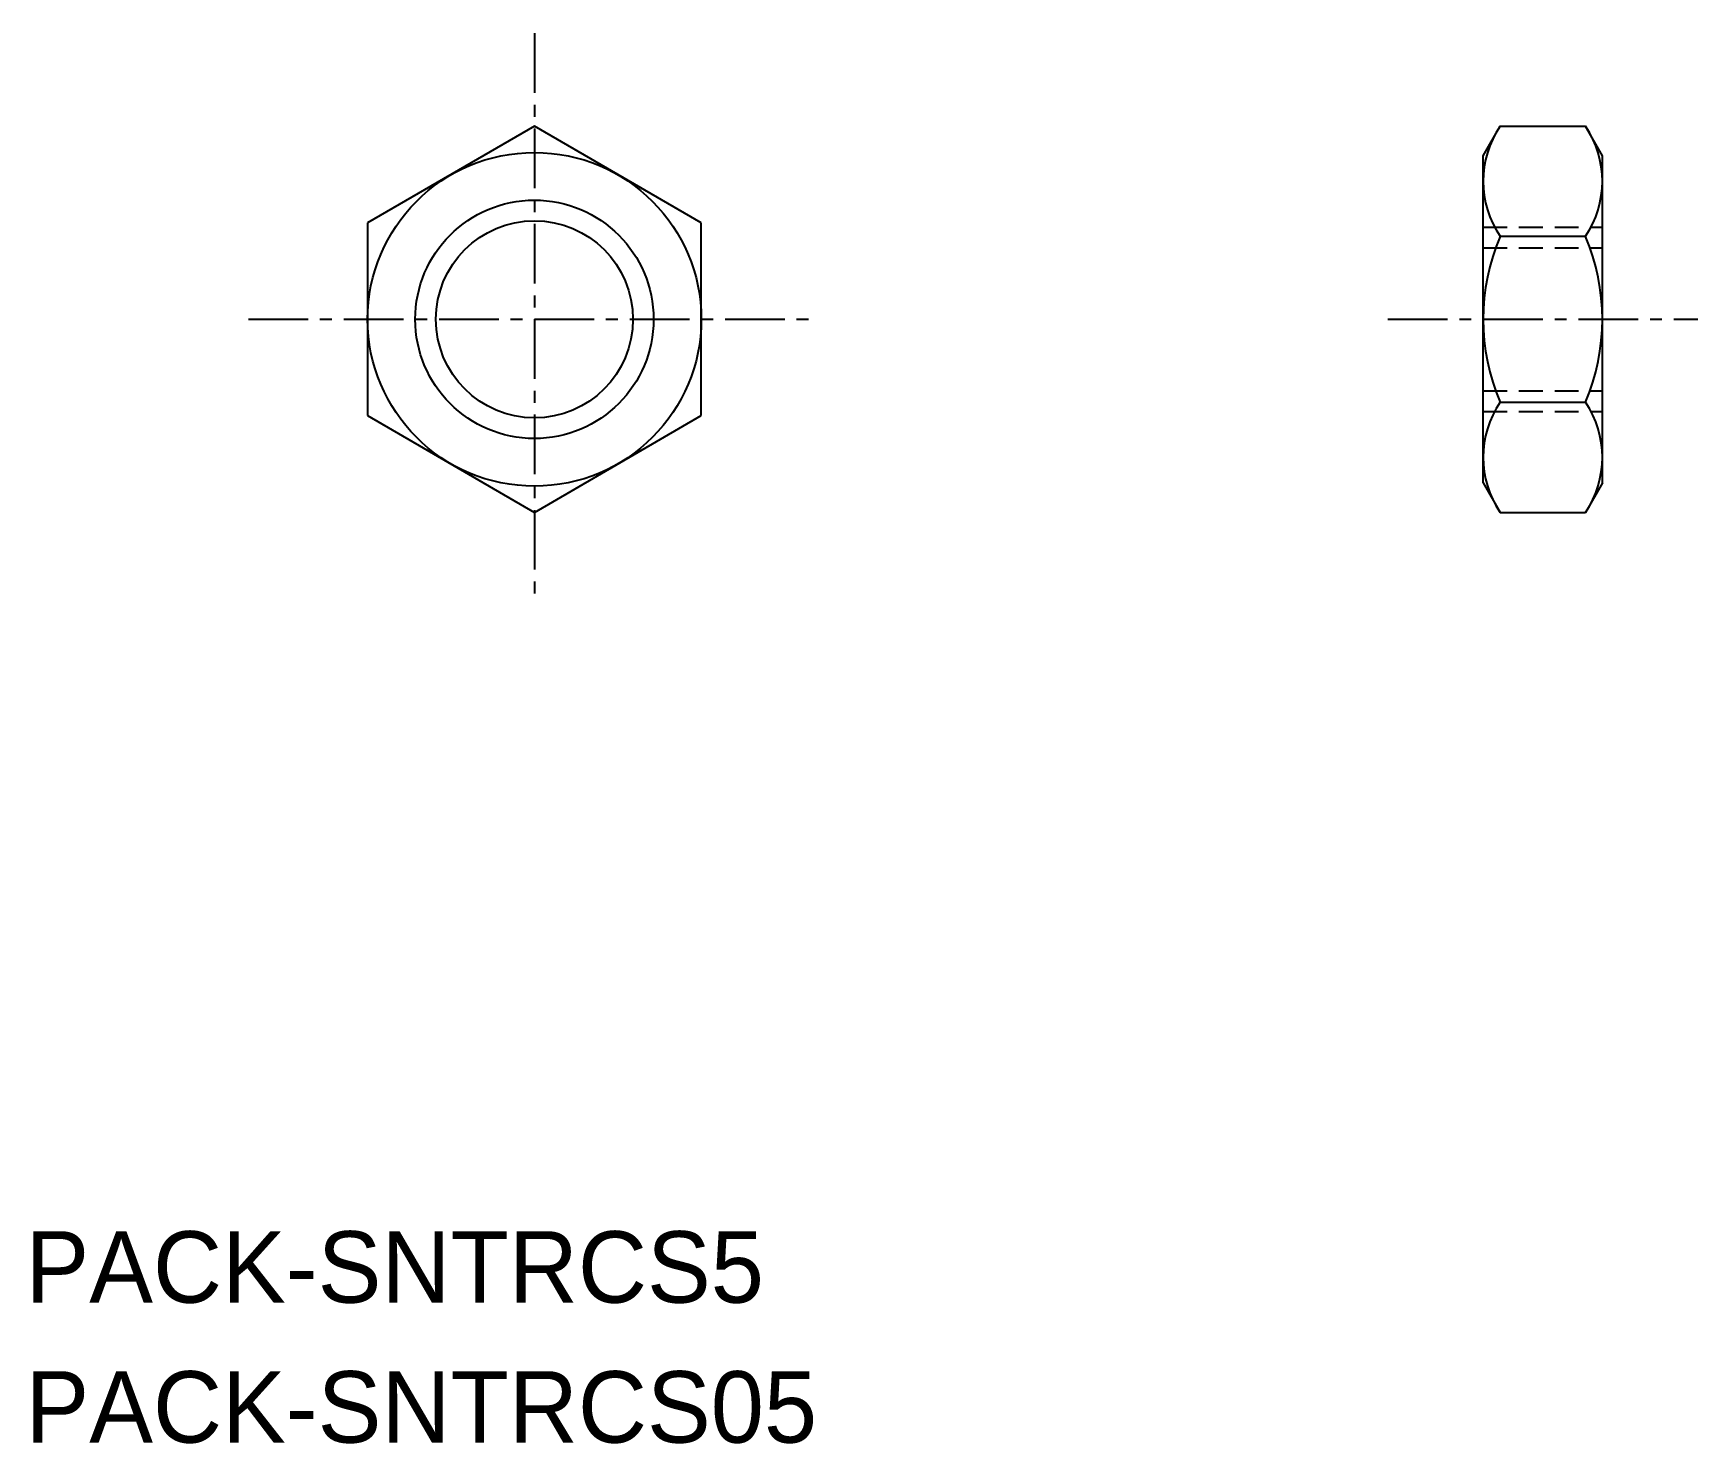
# Model space of a CAD drawing. Extents: x 2.2 to 37.1, y -8.9 to 20.7.
import ezdxf

# ---------------------------------------------------------------- set-up
doc = ezdxf.new("R2010")
doc.units = 0
doc.linetypes.add('CENTER', pattern=[2, 1.25, -0.25, 0.25, -0.25])
doc.linetypes.add('DASHED', pattern=[0.75, 0.5, -0.25])
doc.layers.get('0').update_dxf_attribs({"linetype": 'CONTINUOUS'})
doc.layers.add('CENTER', color=1, linetype='CENTER')

msp = doc.modelspace()

# ---------------------------------------------------------------- linework, layer by layer
at = {"color": 7, "linetype": 'CONTINUOUS'}
for p, q in [((12.678, 18.713), (9.178, 16.684)), ((16.178, 16.684), (12.678, 18.713)), ((32.582, 18.094), (32.939, 18.713)), ((32.939, 18.713), (34.725, 18.713)), ((35.082, 18.094), (34.725, 18.713)), ((32.582, 11.232), (32.582, 18.094)), ((35.082, 11.232), (35.082, 18.094)), ((35.082, 11.232), (35.082, 18.094)), ((9.178, 16.684), (9.178, 12.643)), ((16.178, 12.643), (16.178, 16.684)), ((32.939, 16.404), (34.725, 16.404)), ((32.939, 12.923), (34.725, 12.923)), ((9.178, 12.643), (12.678, 10.613)), ((12.678, 10.613), (16.178, 12.643)), ((32.582, 11.232), (32.939, 10.613)), ((35.082, 11.232), (34.725, 10.613)), ((32.939, 10.613), (34.725, 10.613))]:
    msp.add_line(p, q, dxfattribs=at)
at = {"color": 3, "linetype": 'DASHED'}
for p, q in [((32.582, 16.594), (35.082, 16.594)), ((32.582, 16.161), (35.082, 16.161)), ((32.582, 13.165), (35.082, 13.165)), ((32.582, 12.732), (35.082, 12.732))]:
    msp.add_line(p, q, dxfattribs=at)
at = {"color": 7, "linetype": 'CONTINUOUS'}
for radius in [3.5, 2.067]:
    msp.add_circle((12.678, 14.663), radius, dxfattribs=at)
at = {"color": 3, "linetype": 'CONTINUOUS'}
msp.add_circle((12.678, 14.663), 2.5, dxfattribs=at)
at = {"color": 7, "linetype": 'CONTINUOUS'}
for centre, radius, start, end in [((34.626, 17.559), 2.045, 145.6158, 214.3841), ((33.037, 17.559), 2.045, 325.6159, 34.3842), ((37.001, 14.663), 4.419, 156.8018, 203.1982), ((30.663, 14.663), 4.419, 336.8018, 23.1982), ((34.626, 11.768), 2.045, 145.6159, 214.3842), ((33.037, 11.768), 2.045, 325.6158, 34.3841)]:
    msp.add_arc(centre, radius, start, end, dxfattribs=at)
at = {"layer": 'CENTER', "color": 1, "linetype": 'CENTER'}
for p, q in [((12.678, 20.663), (12.678, 8.663)), ((6.678, 14.663), (18.678, 14.663)), ((30.582, 14.663), (37.082, 14.663))]:
    msp.add_line(p, q, dxfattribs=at)

# ---------------------------------------------------------------- texts
at = {"color": 7, "linetype": 'CONTINUOUS'}
for s, p in [('PACK-SNTRCS5', (2, -5.966)), ('PACK-SNTRCS05', (2, -8.902))]:
    msp.add_text(s, height=1.5, dxfattribs=at).set_placement(p)

doc.saveas('drawing.dxf')
